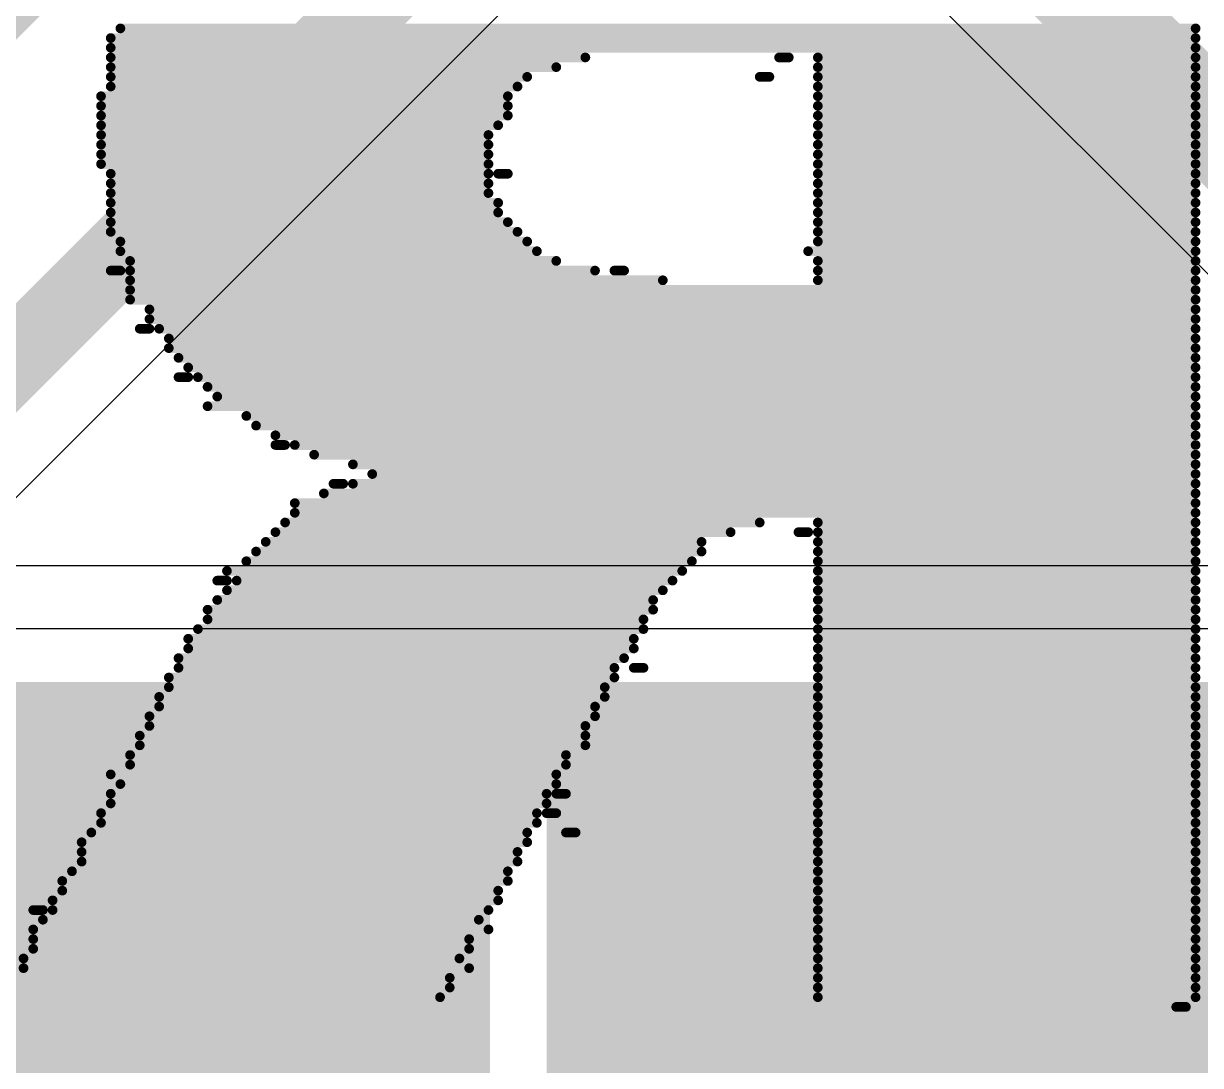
# Model space of a CAD drawing. Header units: inches. Extents: x -5 to 247, y -53 to 67.
# Drawn here: x 29.017 to 32.103, y -18.9 to -16.168 of the extents above; entities that cross this region are included whole.
import ezdxf

# ---------------------------------------------------------------- set-up
doc = ezdxf.new("R2010")
doc.units = ezdxf.units.IN
for name, color, linetype in [('Board Outline', 216, 'Continuous'), ('Bottom Layer', 5, 'Continuous'), ('Bottom Overlay', 54, 'Continuous'), ('Top Layer', 1, 'Continuous'), ('Top Overlay', 2, 'Continuous'), ('Top Paste', 8, 'Continuous'), ('Top Solder', 216, 'Continuous')]:
    doc.layers.add(name, color=color, linetype=linetype)

# ---------------------------------------------------------------- blocks, each defined once
blk = doc.blocks.new('C___1206_50')
at = {"layer": 'Top Layer'}
for points in [[(-2.032, 0.889), (-0.508, 0.889), (-0.508, -0.889), (-2.032, -0.889)], [(0.508, 0.889), (2.032, 0.889), (2.032, -0.889), (0.508, -0.889)]]:
    blk.add_hatch(color=1, dxfattribs=at).paths.add_polyline_path(points)
at = {"layer": 'Top Paste'}
for points in [[(-2.032, 0.889), (-0.508, 0.889), (-0.508, -0.889), (-2.032, -0.889)], [(0.508, 0.889), (2.032, 0.889), (2.032, -0.889), (0.508, -0.889)]]:
    blk.add_hatch(color=8, dxfattribs=at).paths.add_polyline_path(points)
at = {"layer": 'Top Solder'}
for points in [[(-2.1336, 0.9906), (-0.4064, 0.9906), (-0.4064, -0.9906), (-2.1336, -0.9906)], [(0.4064, 0.9906), (2.1336, 0.9906), (2.1336, -0.9906), (0.4064, -0.9906)]]:
    blk.add_hatch(color=216, dxfattribs=at).paths.add_polyline_path(points)
at = {"layer": 'Top Overlay', "const_width": 0.127}
for points in [[(-2.1336, 0.9906), (-0.6096, 0.9906)], [(-2.1336, 0.9906), (-2.1336, -0.9906)], [(0.6096, 0.9906), (2.1336, 0.9906)], [(2.1336, 0.9906), (2.1336, -0.9906)], [(-2.1336, -0.9906), (-0.6096, -0.9906)], [(0.6096, -0.9906), (2.1336, -0.9906)]]:
    blk.add_lwpolyline(points, dxfattribs=at)
at = {"layer": 'Top Overlay', "const_width": 0.0635}
for points in [[(-2.16535, 0.9906, 1), (-2.10185, 0.9906, 1)], [(-2.16535, 0.9906, 1), (-2.10185, 0.9906, 1)], [(-0.64135, 0.9906, 1), (-0.57785, 0.9906, 1)], [(0.57785, 0.9906, 1), (0.64135, 0.9906, 1)], [(2.10185, 0.9906, 1), (2.16535, 0.9906, 1)], [(2.10185, 0.9906, 1), (2.16535, 0.9906, 1)], [(-2.16535, -0.9906, 1), (-2.10185, -0.9906, 1)], [(-2.16535, -0.9906, 1), (-2.10185, -0.9906, 1)], [(-0.64135, -0.9906, 1), (-0.57785, -0.9906, 1)], [(0.57785, -0.9906, 1), (0.64135, -0.9906, 1)], [(2.10185, -0.9906, 1), (2.16535, -0.9906, 1)], [(2.10185, -0.9906, 1), (2.16535, -0.9906, 1)]]:
    blk.add_lwpolyline(points, format="xyb", close=True, dxfattribs=at)
blk = doc.blocks.new('C___1206_51')
at = {"layer": 'Top Layer'}
for points in [[(-2.032, 0.889), (-0.508, 0.889), (-0.508, -0.889), (-2.032, -0.889)], [(0.508, 0.889), (2.032, 0.889), (2.032, -0.889), (0.508, -0.889)]]:
    blk.add_hatch(color=1, dxfattribs=at).paths.add_polyline_path(points)
at = {"layer": 'Top Paste'}
for points in [[(-2.032, 0.889), (-0.508, 0.889), (-0.508, -0.889), (-2.032, -0.889)], [(0.508, 0.889), (2.032, 0.889), (2.032, -0.889), (0.508, -0.889)]]:
    blk.add_hatch(color=8, dxfattribs=at).paths.add_polyline_path(points)
at = {"layer": 'Top Solder'}
for points in [[(-2.1336, 0.9906), (-0.4064, 0.9906), (-0.4064, -0.9906), (-2.1336, -0.9906)], [(0.4064, 0.9906), (2.1336, 0.9906), (2.1336, -0.9906), (0.4064, -0.9906)]]:
    blk.add_hatch(color=216, dxfattribs=at).paths.add_polyline_path(points)
at = {"layer": 'Top Overlay', "const_width": 0.127}
for points in [[(-2.1336, 0.9906), (-0.6096, 0.9906)], [(-2.1336, 0.9906), (-2.1336, -0.9906)], [(0.6096, 0.9906), (2.1336, 0.9906)], [(2.1336, 0.9906), (2.1336, -0.9906)], [(-2.1336, -0.9906), (-0.6096, -0.9906)], [(0.6096, -0.9906), (2.1336, -0.9906)]]:
    blk.add_lwpolyline(points, dxfattribs=at)
at = {"layer": 'Top Overlay', "const_width": 0.0635}
for points in [[(-2.16535, 0.9906, 1), (-2.10185, 0.9906, 1)], [(-2.16535, 0.9906, 1), (-2.10185, 0.9906, 1)], [(-0.64135, 0.9906, 1), (-0.57785, 0.9906, 1)], [(0.57785, 0.9906, 1), (0.64135, 0.9906, 1)], [(2.10185, 0.9906, 1), (2.16535, 0.9906, 1)], [(2.10185, 0.9906, 1), (2.16535, 0.9906, 1)], [(-2.16535, -0.9906, 1), (-2.10185, -0.9906, 1)], [(-2.16535, -0.9906, 1), (-2.10185, -0.9906, 1)], [(-0.64135, -0.9906, 1), (-0.57785, -0.9906, 1)], [(0.57785, -0.9906, 1), (0.64135, -0.9906, 1)], [(2.10185, -0.9906, 1), (2.16535, -0.9906, 1)], [(2.10185, -0.9906, 1), (2.16535, -0.9906, 1)]]:
    blk.add_lwpolyline(points, format="xyb", close=True, dxfattribs=at)

msp = doc.modelspace()

# ---------------------------------------------------------------- linework, layer by layer
at = {"layer": 'Board Outline', "const_width": 0.254}
msp.add_lwpolyline([(49.772, 6.3476, -0.6504), (32.1175, -53.0547)], format="xyb", dxfattribs=at)
at = {"layer": 'Bottom Layer'}
msp.add_line((27.5564, -18.8521), (31.2738, -15.1348), dxfattribs=at)
at = {"layer": 'Bottom Layer', "const_width": 0.2032}
for points in [[(27.0817, -17.9832), (30.3825, -14.6824)], [(27.3733, -18.669), (31.3599, -14.6824)]]:
    msp.add_lwpolyline(points, dxfattribs=at)
at = {"layer": 'Bottom Overlay', "const_width": 0.0254}
for points in [[(29.2711, -16.181), (32.0905, -16.181)], [(29.2457, -16.2064), (32.0905, -16.2064)], [(29.2457, -16.2318), (32.0905, -16.2318)], [(29.2457, -16.2572), (30.4903, -16.2572)], [(30.9983, -16.2572), (31.0237, -16.2572)], [(31.0999, -16.2572), (32.0905, -16.2572)], [(29.2457, -16.2826), (30.4141, -16.2826)], [(31.0999, -16.2826), (32.0905, -16.2826)], [(29.2457, -16.308), (30.3379, -16.308)], [(29.2457, -16.3334), (30.3125, -16.3334)], [(30.9475, -16.308), (30.9729, -16.308)], [(31.0999, -16.308), (32.0905, -16.308)], [(31.0999, -16.3334), (32.0905, -16.3334)], [(29.2203, -16.3588), (30.2871, -16.3588)], [(31.0999, -16.3588), (32.0905, -16.3588)], [(29.2203, -16.3842), (30.2871, -16.3842)], [(31.0999, -16.3842), (32.0905, -16.3842)], [(29.2203, -16.4096), (30.2871, -16.4096)], [(31.0999, -16.4096), (32.0905, -16.4096)], [(29.2203, -16.435), (30.2617, -16.435)], [(29.2203, -16.4604), (30.2363, -16.4604)], [(31.0999, -16.435), (32.0905, -16.435)], [(31.0999, -16.4604), (32.0905, -16.4604)], [(29.2203, -16.4858), (30.2363, -16.4858)], [(31.0999, -16.4858), (32.0905, -16.4858)], [(29.2203, -16.5112), (30.2363, -16.5112)], [(31.0999, -16.5112), (32.0905, -16.5112)], [(29.2203, -16.5366), (30.2363, -16.5366)], [(31.0999, -16.5366), (32.0905, -16.5366)], [(29.2457, -16.562), (30.2363, -16.562)], [(30.2617, -16.562), (30.2871, -16.562)], [(31.0999, -16.562), (32.0905, -16.562)], [(29.2457, -16.5874), (30.2363, -16.5874)], [(29.2457, -16.6128), (30.2363, -16.6128)], [(31.0999, -16.5874), (32.0905, -16.5874)], [(31.0999, -16.6128), (32.0905, -16.6128)], [(29.2457, -16.6382), (30.2617, -16.6382)], [(31.0999, -16.6382), (32.0905, -16.6382)], [(29.2457, -16.6636), (30.2617, -16.6636)], [(31.0999, -16.6636), (32.0905, -16.6636)], [(29.2457, -16.689), (30.2871, -16.689)], [(31.0999, -16.689), (32.0905, -16.689)], [(29.2457, -16.7144), (30.3125, -16.7144)], [(31.0999, -16.7144), (32.0905, -16.7144)], [(29.2711, -16.7398), (30.3379, -16.7398)], [(29.2711, -16.7652), (30.3633, -16.7652)], [(31.0745, -16.7652), (32.0905, -16.7652)], [(31.0999, -16.7398), (32.0905, -16.7398)], [(29.2965, -16.7906), (30.4141, -16.7906)], [(31.0999, -16.7906), (32.0905, -16.7906)], [(29.2457, -16.816), (29.2711, -16.816)], [(29.2965, -16.816), (30.5157, -16.816)], [(30.5665, -16.816), (30.5919, -16.816)], [(31.0999, -16.816), (32.0905, -16.816)], [(29.2965, -16.8414), (30.6935, -16.8414)], [(31.0999, -16.8414), (32.0905, -16.8414)], [(29.2965, -16.8668), (32.0905, -16.8668)], [(29.2965, -16.8922), (32.0905, -16.8922)], [(29.3473, -16.9176), (32.0905, -16.9176)], [(29.3473, -16.943), (32.0905, -16.943)], [(29.3219, -16.9684), (29.3473, -16.9684)], [(29.3727, -16.9684), (32.0905, -16.9684)], [(29.3981, -16.9938), (32.0905, -16.9938)], [(29.3981, -17.0192), (32.0905, -17.0192)], [(29.4235, -17.0446), (32.0905, -17.0446)], [(29.4489, -17.07), (32.0905, -17.07)], [(29.4235, -17.0954), (29.4489, -17.0954)], [(29.4743, -17.0954), (32.0905, -17.0954)], [(29.4997, -17.1208), (32.0905, -17.1208)], [(29.5251, -17.1462), (32.0905, -17.1462)], [(29.4997, -17.1716), (32.0905, -17.1716)], [(29.6013, -17.197), (32.0905, -17.197)], [(29.6267, -17.2224), (32.0905, -17.2224)], [(29.6775, -17.2478), (32.0905, -17.2478)], [(29.6775, -17.2732), (29.7029, -17.2732)], [(29.7283, -17.2732), (32.0905, -17.2732)], [(29.7791, -17.2986), (32.0905, -17.2986)], [(29.8807, -17.324), (32.0905, -17.324)], [(29.9315, -17.3494), (32.0905, -17.3494)], [(29.8299, -17.3748), (29.8553, -17.3748)], [(29.8807, -17.3748), (32.0905, -17.3748)], [(29.8045, -17.4002), (32.0905, -17.4002)], [(29.7283, -17.4256), (32.0905, -17.4256)], [(29.7029, -17.4764), (30.9475, -17.4764)], [(29.7283, -17.451), (32.0905, -17.451)], [(31.0999, -17.4764), (32.0905, -17.4764)], [(29.6775, -17.5018), (30.8713, -17.5018)], [(31.0491, -17.5018), (31.0745, -17.5018)], [(31.0999, -17.5018), (32.0905, -17.5018)], [(29.6521, -17.5272), (30.7951, -17.5272)], [(31.0999, -17.5272), (32.0905, -17.5272)], [(29.6267, -17.5526), (30.7951, -17.5526)], [(31.0999, -17.5526), (32.0905, -17.5526)], [(29.5505, -17.6034), (30.7443, -17.6034)], [(29.6013, -17.578), (30.7697, -17.578)], [(31.0999, -17.578), (32.0905, -17.578)], [(31.0999, -17.6034), (32.0905, -17.6034)], [(29.5251, -17.6288), (29.5505, -17.6288)], [(29.5759, -17.6288), (30.7189, -17.6288)], [(31.0999, -17.6288), (32.0905, -17.6288)], [(29.5505, -17.6542), (30.6935, -17.6542)], [(31.0999, -17.6542), (32.0905, -17.6542)], [(29.5251, -17.6796), (30.6681, -17.6796)], [(31.0999, -17.6796), (32.0905, -17.6796)], [(29.4997, -17.705), (30.6681, -17.705)], [(31.0999, -17.705), (32.0905, -17.705)], [(29.4743, -17.7558), (30.6427, -17.7558)], [(29.4997, -17.7304), (30.6427, -17.7304)], [(31.0999, -17.7304), (32.0905, -17.7304)], [(31.0999, -17.7558), (32.0905, -17.7558)], [(29.4489, -17.7812), (30.6173, -17.7812)], [(31.0999, -17.7812), (32.0905, -17.7812)], [(29.4489, -17.8066), (30.6173, -17.8066)], [(31.0999, -17.8066), (32.0905, -17.8066)], [(29.4235, -17.832), (30.5919, -17.832)], [(31.0999, -17.832), (32.0905, -17.832)], [(29.4235, -17.8574), (30.5665, -17.8574)], [(30.6173, -17.8574), (30.6427, -17.8574)], [(31.0999, -17.8574), (32.0905, -17.8574)], [(29.3981, -17.8828), (30.5665, -17.8828)], [(29.3981, -17.9082), (30.5411, -17.9082)], [(31.0999, -17.8828), (32.0905, -17.8828)], [(31.0999, -17.9082), (32.0905, -17.9082)], [(29.3727, -17.9336), (30.5411, -17.9336)], [(31.0999, -17.9336), (32.0905, -17.9336)], [(29.3727, -17.959), (30.5157, -17.959)], [(31.0999, -17.959), (32.0905, -17.959)], [(29.3473, -17.9844), (30.5157, -17.9844)], [(31.0999, -17.9844), (32.0905, -17.9844)], [(29.3219, -18.0352), (30.4903, -18.0352)], [(29.3473, -18.0098), (30.4903, -18.0098)], [(31.0999, -18.0098), (32.0905, -18.0098)], [(31.0999, -18.0352), (32.0905, -18.0352)], [(29.3219, -18.0606), (30.4903, -18.0606)], [(31.0999, -18.0606), (32.0905, -18.0606)], [(29.2965, -18.086), (30.4395, -18.086)], [(31.0999, -18.086), (32.0905, -18.086)], [(29.2965, -18.1114), (30.4395, -18.1114)], [(31.0999, -18.1114), (32.0905, -18.1114)], [(29.2457, -18.1368), (30.4141, -18.1368)], [(31.0999, -18.1368), (32.0905, -18.1368)], [(29.2457, -18.1876), (30.3887, -18.1876)], [(29.2711, -18.1622), (30.4141, -18.1622)], [(30.4141, -18.1876), (30.4395, -18.1876)], [(31.0999, -18.1622), (32.0905, -18.1622)], [(31.0999, -18.1876), (32.0905, -18.1876)], [(29.2457, -18.213), (30.3887, -18.213)], [(31.0999, -18.213), (32.0905, -18.213)], [(29.2203, -18.2384), (30.3633, -18.2384)], [(30.3887, -18.2384), (30.4141, -18.2384)], [(31.0999, -18.2384), (32.0905, -18.2384)], [(29.2203, -18.2638), (30.3633, -18.2638)], [(31.0999, -18.2638), (32.0905, -18.2638)], [(29.1949, -18.2892), (30.3379, -18.2892)], [(30.4395, -18.2892), (30.4649, -18.2892)], [(31.0999, -18.2892), (32.0905, -18.2892)], [(29.1695, -18.3146), (30.3379, -18.3146)], [(29.1695, -18.34), (30.3125, -18.34)], [(31.0999, -18.3146), (32.0905, -18.3146)], [(31.0999, -18.34), (32.0905, -18.34)], [(29.1695, -18.3654), (30.3125, -18.3654)], [(31.0999, -18.3654), (32.0905, -18.3654)], [(29.1441, -18.3908), (30.2871, -18.3908)], [(31.0999, -18.3908), (32.0905, -18.3908)], [(29.1187, -18.4162), (30.2871, -18.4162)], [(31.0999, -18.4162), (32.0905, -18.4162)], [(29.0933, -18.467), (30.2617, -18.467)], [(29.1187, -18.4416), (30.2617, -18.4416)], [(31.0999, -18.4416), (32.0905, -18.4416)], [(31.0999, -18.467), (32.0905, -18.467)], [(29.0425, -18.4924), (29.0679, -18.4924)], [(29.0933, -18.4924), (30.2363, -18.4924)], [(31.0999, -18.4924), (32.0905, -18.4924)], [(29.0679, -18.5178), (30.2109, -18.5178)], [(31.0999, -18.5178), (32.0905, -18.5178)], [(29.0425, -18.5432), (30.2363, -18.5432)], [(31.0999, -18.5432), (32.0905, -18.5432)], [(29.0425, -18.5686), (30.1855, -18.5686)], [(31.0999, -18.5686), (32.0905, -18.5686)], [(29.0171, -18.6194), (30.1601, -18.6194)], [(29.0425, -18.594), (30.1855, -18.594)], [(31.0999, -18.594), (32.0905, -18.594)], [(31.0999, -18.6194), (32.0905, -18.6194)], [(29.0171, -18.6448), (30.1855, -18.6448)], [(31.0999, -18.6448), (32.0905, -18.6448)], [(28.9917, -18.6702), (30.1347, -18.6702)], [(31.0999, -18.6702), (32.0905, -18.6702)], [(28.9917, -18.6956), (30.1347, -18.6956)], [(31.0999, -18.6956), (32.0905, -18.6956)], [(28.9917, -18.721), (30.1093, -18.721)], [(31.0999, -18.721), (32.0905, -18.721)], [(32.0397, -18.7464), (32.0651, -18.7464)]]:
    msp.add_lwpolyline(points, dxfattribs=at)
at = {"layer": 'Bottom Overlay', "const_width": 0.0127}
for points in [[(29.2647, -16.181, 1), (29.2774, -16.181, 1)], [(32.0841, -16.181, 1), (32.0968, -16.181, 1)], [(29.2393, -16.2064, 1), (29.252, -16.2064, 1)], [(32.0841, -16.2064, 1), (32.0968, -16.2064, 1)], [(29.2393, -16.2318, 1), (29.252, -16.2318, 1)], [(32.0841, -16.2318, 1), (32.0968, -16.2318, 1)], [(29.2393, -16.2572, 1), (29.252, -16.2572, 1)], [(30.4839, -16.2572, 1), (30.4966, -16.2572, 1)], [(30.9919, -16.2572, 1), (31.0046, -16.2572, 1)], [(31.0173, -16.2572, 1), (31.03, -16.2572, 1)], [(31.0935, -16.2572, 1), (31.1062, -16.2572, 1)], [(32.0841, -16.2572, 1), (32.0968, -16.2572, 1)], [(29.2393, -16.2826, 1), (29.252, -16.2826, 1)], [(30.4077, -16.2826, 1), (30.4204, -16.2826, 1)], [(31.0935, -16.2826, 1), (31.1062, -16.2826, 1)], [(32.0841, -16.2826, 1), (32.0968, -16.2826, 1)], [(29.2393, -16.308, 1), (29.252, -16.308, 1)], [(29.2393, -16.3334, 1), (29.252, -16.3334, 1)], [(30.3061, -16.3334, 1), (30.3188, -16.3334, 1)], [(30.3315, -16.308, 1), (30.3442, -16.308, 1)], [(30.9411, -16.308, 1), (30.9538, -16.308, 1)], [(30.9665, -16.308, 1), (30.9792, -16.308, 1)], [(31.0935, -16.308, 1), (31.1062, -16.308, 1)], [(31.0935, -16.3334, 1), (31.1062, -16.3334, 1)], [(32.0841, -16.308, 1), (32.0968, -16.308, 1)], [(32.0841, -16.3334, 1), (32.0968, -16.3334, 1)], [(29.2139, -16.3588, 1), (29.2266, -16.3588, 1)], [(30.2807, -16.3588, 1), (30.2934, -16.3588, 1)], [(31.0935, -16.3588, 1), (31.1062, -16.3588, 1)], [(32.0841, -16.3588, 1), (32.0968, -16.3588, 1)], [(29.2139, -16.3842, 1), (29.2266, -16.3842, 1)], [(30.2807, -16.3842, 1), (30.2934, -16.3842, 1)], [(31.0935, -16.3842, 1), (31.1062, -16.3842, 1)], [(32.0841, -16.3842, 1), (32.0968, -16.3842, 1)], [(29.2139, -16.4096, 1), (29.2266, -16.4096, 1)], [(30.2807, -16.4096, 1), (30.2934, -16.4096, 1)], [(31.0935, -16.4096, 1), (31.1062, -16.4096, 1)], [(32.0841, -16.4096, 1), (32.0968, -16.4096, 1)], [(29.2139, -16.435, 1), (29.2266, -16.435, 1)], [(29.2139, -16.4604, 1), (29.2266, -16.4604, 1)], [(30.2299, -16.4604, 1), (30.2426, -16.4604, 1)], [(30.2553, -16.435, 1), (30.268, -16.435, 1)], [(31.0935, -16.435, 1), (31.1062, -16.435, 1)], [(31.0935, -16.4604, 1), (31.1062, -16.4604, 1)], [(32.0841, -16.435, 1), (32.0968, -16.435, 1)], [(32.0841, -16.4604, 1), (32.0968, -16.4604, 1)], [(29.2139, -16.4858, 1), (29.2266, -16.4858, 1)], [(30.2299, -16.4858, 1), (30.2426, -16.4858, 1)], [(31.0935, -16.4858, 1), (31.1062, -16.4858, 1)], [(32.0841, -16.4858, 1), (32.0968, -16.4858, 1)], [(29.2139, -16.5112, 1), (29.2266, -16.5112, 1)], [(30.2299, -16.5112, 1), (30.2426, -16.5112, 1)], [(31.0935, -16.5112, 1), (31.1062, -16.5112, 1)], [(32.0841, -16.5112, 1), (32.0968, -16.5112, 1)], [(29.2139, -16.5366, 1), (29.2266, -16.5366, 1)], [(30.2299, -16.5366, 1), (30.2426, -16.5366, 1)], [(31.0935, -16.5366, 1), (31.1062, -16.5366, 1)], [(32.0841, -16.5366, 1), (32.0968, -16.5366, 1)], [(29.2393, -16.562, 1), (29.252, -16.562, 1)], [(30.2299, -16.562, 1), (30.2426, -16.562, 1)], [(30.2553, -16.562, 1), (30.268, -16.562, 1)], [(30.2807, -16.562, 1), (30.2934, -16.562, 1)], [(31.0935, -16.562, 1), (31.1062, -16.562, 1)], [(32.0841, -16.562, 1), (32.0968, -16.562, 1)], [(29.2393, -16.5874, 1), (29.252, -16.5874, 1)], [(29.2393, -16.6128, 1), (29.252, -16.6128, 1)], [(30.2299, -16.5874, 1), (30.2426, -16.5874, 1)], [(30.2299, -16.6128, 1), (30.2426, -16.6128, 1)], [(31.0935, -16.5874, 1), (31.1062, -16.5874, 1)], [(31.0935, -16.6128, 1), (31.1062, -16.6128, 1)], [(32.0841, -16.5874, 1), (32.0968, -16.5874, 1)], [(32.0841, -16.6128, 1), (32.0968, -16.6128, 1)], [(29.2393, -16.6382, 1), (29.252, -16.6382, 1)], [(30.2553, -16.6382, 1), (30.268, -16.6382, 1)], [(31.0935, -16.6382, 1), (31.1062, -16.6382, 1)], [(32.0841, -16.6382, 1), (32.0968, -16.6382, 1)], [(29.2393, -16.6636, 1), (29.252, -16.6636, 1)], [(30.2553, -16.6636, 1), (30.268, -16.6636, 1)], [(31.0935, -16.6636, 1), (31.1062, -16.6636, 1)], [(32.0841, -16.6636, 1), (32.0968, -16.6636, 1)], [(29.2393, -16.689, 1), (29.252, -16.689, 1)], [(30.2807, -16.689, 1), (30.2934, -16.689, 1)], [(31.0935, -16.689, 1), (31.1062, -16.689, 1)], [(32.0841, -16.689, 1), (32.0968, -16.689, 1)], [(29.2393, -16.7144, 1), (29.252, -16.7144, 1)], [(30.3061, -16.7144, 1), (30.3188, -16.7144, 1)], [(31.0935, -16.7144, 1), (31.1062, -16.7144, 1)], [(32.0841, -16.7144, 1), (32.0968, -16.7144, 1)], [(29.2647, -16.7398, 1), (29.2774, -16.7398, 1)], [(29.2647, -16.7652, 1), (29.2774, -16.7652, 1)], [(30.3315, -16.7398, 1), (30.3442, -16.7398, 1)], [(30.3569, -16.7652, 1), (30.3696, -16.7652, 1)], [(31.0681, -16.7652, 1), (31.0808, -16.7652, 1)], [(31.0935, -16.7398, 1), (31.1062, -16.7398, 1)], [(32.0841, -16.7398, 1), (32.0968, -16.7398, 1)], [(32.0841, -16.7652, 1), (32.0968, -16.7652, 1)], [(29.2901, -16.7906, 1), (29.3028, -16.7906, 1)], [(30.4077, -16.7906, 1), (30.4204, -16.7906, 1)], [(31.0935, -16.7906, 1), (31.1062, -16.7906, 1)], [(32.0841, -16.7906, 1), (32.0968, -16.7906, 1)], [(29.2393, -16.816, 1), (29.252, -16.816, 1)], [(29.2647, -16.816, 1), (29.2774, -16.816, 1)], [(29.2901, -16.816, 1), (29.3028, -16.816, 1)], [(30.5093, -16.816, 1), (30.522, -16.816, 1)], [(30.5601, -16.816, 1), (30.5728, -16.816, 1)], [(30.5855, -16.816, 1), (30.5982, -16.816, 1)], [(31.0935, -16.816, 1), (31.1062, -16.816, 1)], [(32.0841, -16.816, 1), (32.0968, -16.816, 1)], [(29.2901, -16.8414, 1), (29.3028, -16.8414, 1)], [(30.6871, -16.8414, 1), (30.6998, -16.8414, 1)], [(31.0935, -16.8414, 1), (31.1062, -16.8414, 1)], [(32.0841, -16.8414, 1), (32.0968, -16.8414, 1)], [(29.2901, -16.8668, 1), (29.3028, -16.8668, 1)], [(29.2901, -16.8922, 1), (29.3028, -16.8922, 1)], [(32.0841, -16.8668, 1), (32.0968, -16.8668, 1)], [(32.0841, -16.8922, 1), (32.0968, -16.8922, 1)], [(29.3409, -16.9176, 1), (29.3536, -16.9176, 1)], [(32.0841, -16.9176, 1), (32.0968, -16.9176, 1)], [(29.3409, -16.943, 1), (29.3536, -16.943, 1)], [(32.0841, -16.943, 1), (32.0968, -16.943, 1)], [(29.3155, -16.9684, 1), (29.3282, -16.9684, 1)], [(29.3409, -16.9684, 1), (29.3536, -16.9684, 1)], [(29.3663, -16.9684, 1), (29.379, -16.9684, 1)], [(32.0841, -16.9684, 1), (32.0968, -16.9684, 1)], [(29.3917, -16.9938, 1), (29.4044, -16.9938, 1)], [(32.0841, -16.9938, 1), (32.0968, -16.9938, 1)], [(29.3917, -17.0192, 1), (29.4044, -17.0192, 1)], [(29.4171, -17.0446, 1), (29.4298, -17.0446, 1)], [(32.0841, -17.0192, 1), (32.0968, -17.0192, 1)], [(32.0841, -17.0446, 1), (32.0968, -17.0446, 1)], [(29.4425, -17.07, 1), (29.4552, -17.07, 1)], [(32.0841, -17.07, 1), (32.0968, -17.07, 1)], [(29.4171, -17.0954, 1), (29.4298, -17.0954, 1)], [(29.4425, -17.0954, 1), (29.4552, -17.0954, 1)], [(29.4679, -17.0954, 1), (29.4806, -17.0954, 1)], [(32.0841, -17.0954, 1), (32.0968, -17.0954, 1)], [(29.4933, -17.1208, 1), (29.506, -17.1208, 1)], [(32.0841, -17.1208, 1), (32.0968, -17.1208, 1)], [(29.5187, -17.1462, 1), (29.5314, -17.1462, 1)], [(32.0841, -17.1462, 1), (32.0968, -17.1462, 1)], [(29.4933, -17.1716, 1), (29.506, -17.1716, 1)], [(29.5949, -17.197, 1), (29.6076, -17.197, 1)], [(32.0841, -17.1716, 1), (32.0968, -17.1716, 1)], [(32.0841, -17.197, 1), (32.0968, -17.197, 1)], [(29.6203, -17.2224, 1), (29.633, -17.2224, 1)], [(32.0841, -17.2224, 1), (32.0968, -17.2224, 1)], [(29.6711, -17.2478, 1), (29.6838, -17.2478, 1)], [(32.0841, -17.2478, 1), (32.0968, -17.2478, 1)], [(29.6711, -17.2732, 1), (29.6838, -17.2732, 1)], [(29.6965, -17.2732, 1), (29.7092, -17.2732, 1)], [(29.7219, -17.2732, 1), (29.7346, -17.2732, 1)], [(32.0841, -17.2732, 1), (32.0968, -17.2732, 1)], [(29.7727, -17.2986, 1), (29.7854, -17.2986, 1)], [(29.8743, -17.324, 1), (29.887, -17.324, 1)], [(32.0841, -17.2986, 1), (32.0968, -17.2986, 1)], [(32.0841, -17.324, 1), (32.0968, -17.324, 1)], [(29.9251, -17.3494, 1), (29.9378, -17.3494, 1)], [(32.0841, -17.3494, 1), (32.0968, -17.3494, 1)], [(29.8235, -17.3748, 1), (29.8362, -17.3748, 1)], [(29.8489, -17.3748, 1), (29.8616, -17.3748, 1)], [(29.8743, -17.3748, 1), (29.887, -17.3748, 1)], [(32.0841, -17.3748, 1), (32.0968, -17.3748, 1)], [(29.7981, -17.4002, 1), (29.8108, -17.4002, 1)], [(32.0841, -17.4002, 1), (32.0968, -17.4002, 1)], [(29.7219, -17.4256, 1), (29.7346, -17.4256, 1)], [(32.0841, -17.4256, 1), (32.0968, -17.4256, 1)], [(29.6965, -17.4764, 1), (29.7092, -17.4764, 1)], [(29.7219, -17.451, 1), (29.7346, -17.451, 1)], [(30.9411, -17.4764, 1), (30.9538, -17.4764, 1)], [(31.0935, -17.4764, 1), (31.1062, -17.4764, 1)], [(32.0841, -17.451, 1), (32.0968, -17.451, 1)], [(32.0841, -17.4764, 1), (32.0968, -17.4764, 1)], [(29.6711, -17.5018, 1), (29.6838, -17.5018, 1)], [(30.8649, -17.5018, 1), (30.8776, -17.5018, 1)], [(31.0427, -17.5018, 1), (31.0554, -17.5018, 1)], [(31.0681, -17.5018, 1), (31.0808, -17.5018, 1)], [(31.0935, -17.5018, 1), (31.1062, -17.5018, 1)], [(32.0841, -17.5018, 1), (32.0968, -17.5018, 1)], [(29.6457, -17.5272, 1), (29.6584, -17.5272, 1)], [(30.7887, -17.5272, 1), (30.8014, -17.5272, 1)], [(31.0935, -17.5272, 1), (31.1062, -17.5272, 1)], [(32.0841, -17.5272, 1), (32.0968, -17.5272, 1)], [(29.6203, -17.5526, 1), (29.633, -17.5526, 1)], [(30.7887, -17.5526, 1), (30.8014, -17.5526, 1)], [(31.0935, -17.5526, 1), (31.1062, -17.5526, 1)], [(32.0841, -17.5526, 1), (32.0968, -17.5526, 1)], [(29.5441, -17.6034, 1), (29.5568, -17.6034, 1)], [(29.5949, -17.578, 1), (29.6076, -17.578, 1)], [(30.7379, -17.6034, 1), (30.7506, -17.6034, 1)], [(30.7633, -17.578, 1), (30.776, -17.578, 1)], [(31.0935, -17.578, 1), (31.1062, -17.578, 1)], [(31.0935, -17.6034, 1), (31.1062, -17.6034, 1)], [(32.0841, -17.578, 1), (32.0968, -17.578, 1)], [(32.0841, -17.6034, 1), (32.0968, -17.6034, 1)], [(29.5187, -17.6288, 1), (29.5314, -17.6288, 1)], [(29.5441, -17.6288, 1), (29.5568, -17.6288, 1)], [(29.5695, -17.6288, 1), (29.5822, -17.6288, 1)], [(30.7125, -17.6288, 1), (30.7252, -17.6288, 1)], [(31.0935, -17.6288, 1), (31.1062, -17.6288, 1)], [(32.0841, -17.6288, 1), (32.0968, -17.6288, 1)], [(29.5441, -17.6542, 1), (29.5568, -17.6542, 1)], [(30.6871, -17.6542, 1), (30.6998, -17.6542, 1)], [(31.0935, -17.6542, 1), (31.1062, -17.6542, 1)], [(32.0841, -17.6542, 1), (32.0968, -17.6542, 1)], [(29.5187, -17.6796, 1), (29.5314, -17.6796, 1)], [(30.6617, -17.6796, 1), (30.6744, -17.6796, 1)], [(31.0935, -17.6796, 1), (31.1062, -17.6796, 1)], [(32.0841, -17.6796, 1), (32.0968, -17.6796, 1)], [(29.4933, -17.705, 1), (29.506, -17.705, 1)], [(30.6617, -17.705, 1), (30.6744, -17.705, 1)], [(31.0935, -17.705, 1), (31.1062, -17.705, 1)], [(32.0841, -17.705, 1), (32.0968, -17.705, 1)], [(29.4679, -17.7558, 1), (29.4806, -17.7558, 1)], [(29.4933, -17.7304, 1), (29.506, -17.7304, 1)], [(30.6363, -17.7304, 1), (30.649, -17.7304, 1)], [(30.6363, -17.7558, 1), (30.649, -17.7558, 1)], [(31.0935, -17.7304, 1), (31.1062, -17.7304, 1)], [(31.0935, -17.7558, 1), (31.1062, -17.7558, 1)], [(32.0841, -17.7304, 1), (32.0968, -17.7304, 1)], [(32.0841, -17.7558, 1), (32.0968, -17.7558, 1)], [(29.4425, -17.7812, 1), (29.4552, -17.7812, 1)], [(30.6109, -17.7812, 1), (30.6236, -17.7812, 1)], [(31.0935, -17.7812, 1), (31.1062, -17.7812, 1)], [(32.0841, -17.7812, 1), (32.0968, -17.7812, 1)], [(29.4425, -17.8066, 1), (29.4552, -17.8066, 1)], [(30.6109, -17.8066, 1), (30.6236, -17.8066, 1)], [(31.0935, -17.8066, 1), (31.1062, -17.8066, 1)], [(32.0841, -17.8066, 1), (32.0968, -17.8066, 1)], [(29.4171, -17.832, 1), (29.4298, -17.832, 1)], [(30.5855, -17.832, 1), (30.5982, -17.832, 1)], [(31.0935, -17.832, 1), (31.1062, -17.832, 1)], [(32.0841, -17.832, 1), (32.0968, -17.832, 1)], [(29.4171, -17.8574, 1), (29.4298, -17.8574, 1)], [(30.5601, -17.8574, 1), (30.5728, -17.8574, 1)], [(30.6109, -17.8574, 1), (30.6236, -17.8574, 1)], [(30.6363, -17.8574, 1), (30.649, -17.8574, 1)], [(31.0935, -17.8574, 1), (31.1062, -17.8574, 1)], [(32.0841, -17.8574, 1), (32.0968, -17.8574, 1)], [(29.3917, -17.8828, 1), (29.4044, -17.8828, 1)], [(29.3917, -17.9082, 1), (29.4044, -17.9082, 1)], [(30.5347, -17.9082, 1), (30.5474, -17.9082, 1)], [(30.5601, -17.8828, 1), (30.5728, -17.8828, 1)], [(31.0935, -17.8828, 1), (31.1062, -17.8828, 1)], [(31.0935, -17.9082, 1), (31.1062, -17.9082, 1)], [(32.0841, -17.8828, 1), (32.0968, -17.8828, 1)], [(32.0841, -17.9082, 1), (32.0968, -17.9082, 1)], [(29.3663, -17.9336, 1), (29.379, -17.9336, 1)], [(30.5347, -17.9336, 1), (30.5474, -17.9336, 1)], [(31.0935, -17.9336, 1), (31.1062, -17.9336, 1)], [(32.0841, -17.9336, 1), (32.0968, -17.9336, 1)], [(29.3663, -17.959, 1), (29.379, -17.959, 1)], [(30.5093, -17.959, 1), (30.522, -17.959, 1)], [(31.0935, -17.959, 1), (31.1062, -17.959, 1)], [(32.0841, -17.959, 1), (32.0968, -17.959, 1)], [(29.3409, -17.9844, 1), (29.3536, -17.9844, 1)], [(30.5093, -17.9844, 1), (30.522, -17.9844, 1)], [(31.0935, -17.9844, 1), (31.1062, -17.9844, 1)], [(32.0841, -17.9844, 1), (32.0968, -17.9844, 1)], [(29.3155, -18.0352, 1), (29.3282, -18.0352, 1)], [(29.3409, -18.0098, 1), (29.3536, -18.0098, 1)], [(30.4839, -18.0098, 1), (30.4966, -18.0098, 1)], [(30.4839, -18.0352, 1), (30.4966, -18.0352, 1)], [(31.0935, -18.0098, 1), (31.1062, -18.0098, 1)], [(31.0935, -18.0352, 1), (31.1062, -18.0352, 1)], [(32.0841, -18.0098, 1), (32.0968, -18.0098, 1)], [(32.0841, -18.0352, 1), (32.0968, -18.0352, 1)], [(29.3155, -18.0606, 1), (29.3282, -18.0606, 1)], [(30.4839, -18.0606, 1), (30.4966, -18.0606, 1)], [(31.0935, -18.0606, 1), (31.1062, -18.0606, 1)], [(32.0841, -18.0606, 1), (32.0968, -18.0606, 1)], [(29.2901, -18.086, 1), (29.3028, -18.086, 1)], [(30.4331, -18.086, 1), (30.4458, -18.086, 1)], [(31.0935, -18.086, 1), (31.1062, -18.086, 1)], [(32.0841, -18.086, 1), (32.0968, -18.086, 1)], [(29.2901, -18.1114, 1), (29.3028, -18.1114, 1)], [(30.4331, -18.1114, 1), (30.4458, -18.1114, 1)], [(31.0935, -18.1114, 1), (31.1062, -18.1114, 1)], [(32.0841, -18.1114, 1), (32.0968, -18.1114, 1)], [(29.2393, -18.1368, 1), (29.252, -18.1368, 1)], [(30.4077, -18.1368, 1), (30.4204, -18.1368, 1)], [(31.0935, -18.1368, 1), (31.1062, -18.1368, 1)], [(32.0841, -18.1368, 1), (32.0968, -18.1368, 1)], [(29.2393, -18.1876, 1), (29.252, -18.1876, 1)], [(29.2647, -18.1622, 1), (29.2774, -18.1622, 1)], [(30.3823, -18.1876, 1), (30.395, -18.1876, 1)], [(30.4077, -18.1622, 1), (30.4204, -18.1622, 1)], [(30.4077, -18.1876, 1), (30.4204, -18.1876, 1)], [(30.4331, -18.1876, 1), (30.4458, -18.1876, 1)], [(31.0935, -18.1622, 1), (31.1062, -18.1622, 1)], [(31.0935, -18.1876, 1), (31.1062, -18.1876, 1)], [(32.0841, -18.1622, 1), (32.0968, -18.1622, 1)], [(32.0841, -18.1876, 1), (32.0968, -18.1876, 1)], [(29.2393, -18.213, 1), (29.252, -18.213, 1)], [(30.3823, -18.213, 1), (30.395, -18.213, 1)], [(31.0935, -18.213, 1), (31.1062, -18.213, 1)], [(32.0841, -18.213, 1), (32.0968, -18.213, 1)], [(29.2139, -18.2384, 1), (29.2266, -18.2384, 1)], [(30.3569, -18.2384, 1), (30.3696, -18.2384, 1)], [(30.3823, -18.2384, 1), (30.395, -18.2384, 1)], [(30.4077, -18.2384, 1), (30.4204, -18.2384, 1)], [(31.0935, -18.2384, 1), (31.1062, -18.2384, 1)], [(32.0841, -18.2384, 1), (32.0968, -18.2384, 1)], [(29.2139, -18.2638, 1), (29.2266, -18.2638, 1)], [(30.3569, -18.2638, 1), (30.3696, -18.2638, 1)], [(31.0935, -18.2638, 1), (31.1062, -18.2638, 1)], [(32.0841, -18.2638, 1), (32.0968, -18.2638, 1)], [(29.1885, -18.2892, 1), (29.2012, -18.2892, 1)], [(30.3315, -18.2892, 1), (30.3442, -18.2892, 1)], [(30.4331, -18.2892, 1), (30.4458, -18.2892, 1)], [(30.4585, -18.2892, 1), (30.4712, -18.2892, 1)], [(31.0935, -18.2892, 1), (31.1062, -18.2892, 1)], [(32.0841, -18.2892, 1), (32.0968, -18.2892, 1)], [(29.1631, -18.3146, 1), (29.1758, -18.3146, 1)], [(29.1631, -18.34, 1), (29.1758, -18.34, 1)], [(30.3061, -18.34, 1), (30.3188, -18.34, 1)], [(30.3315, -18.3146, 1), (30.3442, -18.3146, 1)], [(31.0935, -18.3146, 1), (31.1062, -18.3146, 1)], [(31.0935, -18.34, 1), (31.1062, -18.34, 1)], [(32.0841, -18.3146, 1), (32.0968, -18.3146, 1)], [(32.0841, -18.34, 1), (32.0968, -18.34, 1)], [(29.1631, -18.3654, 1), (29.1758, -18.3654, 1)], [(30.3061, -18.3654, 1), (30.3188, -18.3654, 1)], [(31.0935, -18.3654, 1), (31.1062, -18.3654, 1)], [(32.0841, -18.3654, 1), (32.0968, -18.3654, 1)], [(29.1377, -18.3908, 1), (29.1504, -18.3908, 1)], [(30.2807, -18.3908, 1), (30.2934, -18.3908, 1)], [(31.0935, -18.3908, 1), (31.1062, -18.3908, 1)], [(32.0841, -18.3908, 1), (32.0968, -18.3908, 1)], [(29.1123, -18.4162, 1), (29.125, -18.4162, 1)], [(30.2807, -18.4162, 1), (30.2934, -18.4162, 1)], [(31.0935, -18.4162, 1), (31.1062, -18.4162, 1)], [(32.0841, -18.4162, 1), (32.0968, -18.4162, 1)], [(29.0869, -18.467, 1), (29.0996, -18.467, 1)], [(29.1123, -18.4416, 1), (29.125, -18.4416, 1)], [(30.2553, -18.4416, 1), (30.268, -18.4416, 1)], [(30.2553, -18.467, 1), (30.268, -18.467, 1)], [(31.0935, -18.4416, 1), (31.1062, -18.4416, 1)], [(31.0935, -18.467, 1), (31.1062, -18.467, 1)], [(32.0841, -18.4416, 1), (32.0968, -18.4416, 1)], [(32.0841, -18.467, 1), (32.0968, -18.467, 1)], [(29.0361, -18.4924, 1), (29.0488, -18.4924, 1)], [(29.0615, -18.4924, 1), (29.0742, -18.4924, 1)], [(29.0869, -18.4924, 1), (29.0996, -18.4924, 1)], [(30.2299, -18.4924, 1), (30.2426, -18.4924, 1)], [(31.0935, -18.4924, 1), (31.1062, -18.4924, 1)], [(32.0841, -18.4924, 1), (32.0968, -18.4924, 1)], [(29.0615, -18.5178, 1), (29.0742, -18.5178, 1)], [(30.2045, -18.5178, 1), (30.2172, -18.5178, 1)], [(31.0935, -18.5178, 1), (31.1062, -18.5178, 1)], [(32.0841, -18.5178, 1), (32.0968, -18.5178, 1)], [(29.0361, -18.5432, 1), (29.0488, -18.5432, 1)], [(30.2299, -18.5432, 1), (30.2426, -18.5432, 1)], [(31.0935, -18.5432, 1), (31.1062, -18.5432, 1)], [(32.0841, -18.5432, 1), (32.0968, -18.5432, 1)], [(29.0361, -18.5686, 1), (29.0488, -18.5686, 1)], [(30.1791, -18.5686, 1), (30.1918, -18.5686, 1)], [(31.0935, -18.5686, 1), (31.1062, -18.5686, 1)], [(32.0841, -18.5686, 1), (32.0968, -18.5686, 1)], [(29.0107, -18.6194, 1), (29.0234, -18.6194, 1)], [(29.0361, -18.594, 1), (29.0488, -18.594, 1)], [(30.1537, -18.6194, 1), (30.1664, -18.6194, 1)], [(30.1791, -18.594, 1), (30.1918, -18.594, 1)], [(31.0935, -18.594, 1), (31.1062, -18.594, 1)], [(31.0935, -18.6194, 1), (31.1062, -18.6194, 1)], [(32.0841, -18.594, 1), (32.0968, -18.594, 1)], [(32.0841, -18.6194, 1), (32.0968, -18.6194, 1)], [(29.0107, -18.6448, 1), (29.0234, -18.6448, 1)], [(30.1791, -18.6448, 1), (30.1918, -18.6448, 1)], [(31.0935, -18.6448, 1), (31.1062, -18.6448, 1)], [(32.0841, -18.6448, 1), (32.0968, -18.6448, 1)], [(30.1283, -18.6702, 1), (30.141, -18.6702, 1)], [(31.0935, -18.6702, 1), (31.1062, -18.6702, 1)], [(32.0841, -18.6702, 1), (32.0968, -18.6702, 1)], [(30.1283, -18.6956, 1), (30.141, -18.6956, 1)], [(31.0935, -18.6956, 1), (31.1062, -18.6956, 1)], [(32.0841, -18.6956, 1), (32.0968, -18.6956, 1)], [(30.1029, -18.721, 1), (30.1156, -18.721, 1)], [(31.0935, -18.721, 1), (31.1062, -18.721, 1)], [(32.0841, -18.721, 1), (32.0968, -18.721, 1)], [(32.0333, -18.7464, 1), (32.046, -18.7464, 1)], [(32.0587, -18.7464, 1), (32.0714, -18.7464, 1)]]:
    msp.add_lwpolyline(points, format="xyb", close=True, dxfattribs=at)
at = {"layer": 'Top Layer'}
for p, q in [((30.432, -15.1348), (32.7226, -17.4254)), ((32.6355, -17.5896), (28.2972, -17.5896)), ((28.2972, -17.7546), (32.684, -17.7546))]:
    msp.add_line(p, q, dxfattribs=at)
at = {"layer": 'Top Layer', "const_width": 0.254}
msp.add_lwpolyline([(30.3825, -14.6824), (36.4592, -20.759)], dxfattribs=at)

# ---------------------------------------------------------------- block references
at = {"rotation": 90}
for name, p in [('C___1206_50', (29.1862, -20.0921)), ('C___1206_51', (31.443, -20.0921))]:
    msp.add_blockref(name, p, dxfattribs=at)

doc.saveas('drawing.dxf')
